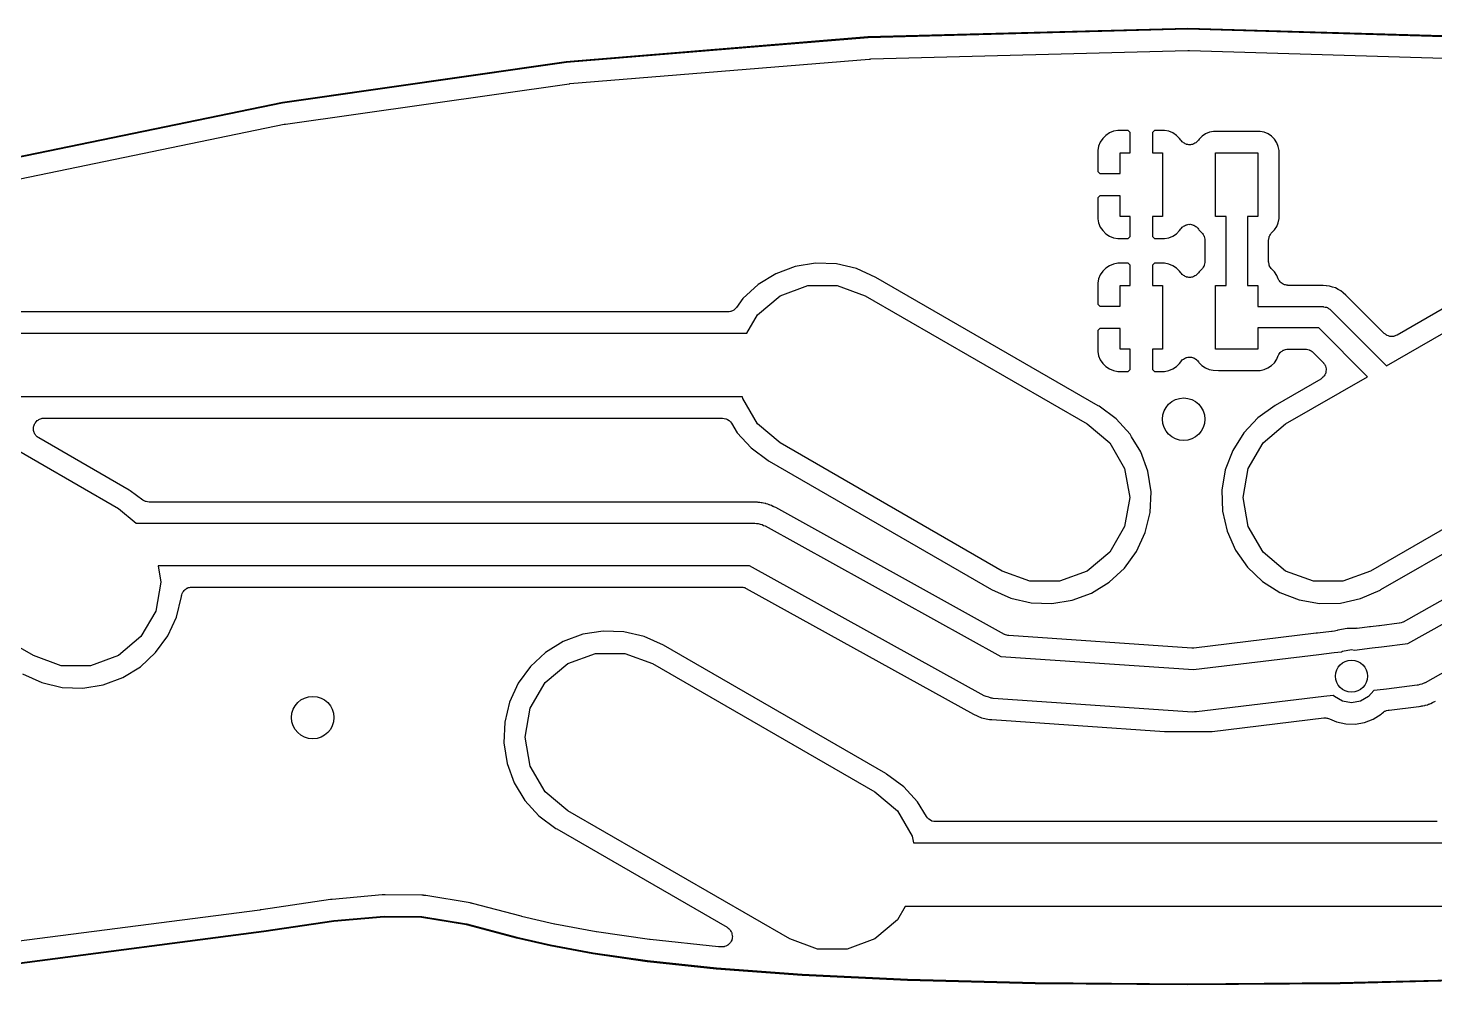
# Model space of a CAD drawing. Extents: x 69.6 to 139.6, y -158 to -61.
# Drawn here: x 93.67 to 106.91, y -70.04 to -61.03 of the extents above; entities that cross this region are included whole.
import ezdxf

# ---------------------------------------------------------------- set-up
doc = ezdxf.new("R2010")
doc.units = 0
doc.header["$MEASUREMENT"] = 0
doc.layers.add('BLACK', color=7, linetype='CONTINUOUS')

msp = doc.modelspace()

# ---------------------------------------------------------------- linework, layer by layer
at = {"layer": 'Black'}
for p, q in [((101.577, -61.1072), (104.588, -61.027)), ((104.588, -61.037), (101.578, -61.1172)), ((104.588, -61.027), (104.588, -61.027)), ((104.588, -61.027), (104.588, -61.027)), ((104.588, -61.027), (107.898, -61.1242)), ((107.897, -61.1342), (104.588, -61.037)), ((98.7376, -61.3419), (101.577, -61.1072)), ((101.578, -61.1172), (98.7386, -61.3519)), ((101.577, -61.1072), (101.577, -61.1072)), ((101.577, -61.1072), (101.577, -61.1072)), ((98.7707, -61.5499), (101.589, -61.3182)), ((101.589, -61.3182), (101.59, -61.3181)), ((101.59, -61.3181), (101.594, -61.3178)), ((101.59, -61.3181), (101.59, -61.3181)), ((101.594, -61.3178), (101.597, -61.3181)), ((101.597, -61.3181), (101.598, -61.3181)), ((101.598, -61.3181), (101.605, -61.3165)), ((101.605, -61.3165), (104.589, -61.2384)), ((104.589, -61.2384), (104.589, -61.2383)), ((104.589, -61.2383), (104.59, -61.2384)), ((104.59, -61.2384), (104.594, -61.2383)), ((104.594, -61.2383), (104.597, -61.2387)), ((104.597, -61.2387), (104.605, -61.2376)), ((104.597, -61.2387), (104.597, -61.2387)), ((104.605, -61.2376), (107.892, -61.3352)), ((96.0647, -61.7228), (98.7373, -61.342)), ((98.7386, -61.3519), (96.0662, -61.7326)), ((98.7373, -61.342), (98.7375, -61.342)), ((98.7375, -61.342), (98.7376, -61.3419)), ((96.0947, -61.9306), (98.7648, -61.5506)), ((98.7648, -61.5506), (98.7678, -61.5507)), ((98.7678, -61.5507), (98.7707, -61.5499)), ((93.5537, -62.2411), (96.0644, -61.7228)), ((96.0662, -61.7326), (93.5559, -62.2509)), ((96.0644, -61.7228), (96.0645, -61.7228)), ((96.0645, -61.7228), (96.0647, -61.7228)), ((93.5966, -62.4467), (96.0798, -61.9324)), ((96.0798, -61.9324), (96.0874, -61.9322)), ((96.0874, -61.9322), (96.0907, -61.9311)), ((96.0907, -61.9311), (96.0947, -61.9306)), ((103.765, -62.0999), (103.749, -62.1379)), ((103.788, -62.0658), (103.765, -62.0999)), ((103.818, -62.0368), (103.788, -62.0658)), ((103.852, -62.014), (103.818, -62.0368)), ((103.89, -61.9983), (103.852, -62.014)), ((103.93, -61.9903), (103.89, -61.9983)), ((104.026, -61.9903), (103.93, -61.9903)), ((104.045, -62.0092), (104.026, -61.9903)), ((104.045, -62.2003), (104.045, -62.0092)), ((104.274, -61.9903), (104.255, -62.0092)), ((104.255, -62.0092), (104.255, -62.2003)), ((104.37, -61.9903), (104.274, -61.9903)), ((104.411, -61.9983), (104.37, -61.9903)), ((104.449, -62.014), (104.411, -61.9983)), ((104.483, -62.0367), (104.449, -62.014)), ((104.512, -62.0658), (104.483, -62.0367)), ((104.523, -62.0817), (104.512, -62.0658)), ((104.53, -62.0892), (104.523, -62.0817)), ((104.537, -62.0977), (104.53, -62.0892)), ((104.542, -62.1016), (104.537, -62.0977)), ((104.547, -62.1067), (104.542, -62.1016)), ((104.557, -62.1112), (104.547, -62.1067)), ((104.565, -62.1171), (104.557, -62.1112)), ((104.655, -62.1112), (104.647, -62.1171)), ((104.665, -62.1067), (104.655, -62.1112)), ((104.67, -62.1016), (104.665, -62.1067)), ((104.675, -62.0977), (104.67, -62.1016)), ((104.682, -62.0892), (104.675, -62.0977)), ((104.689, -62.0817), (104.682, -62.0892)), ((104.695, -62.0722), (104.689, -62.0817)), ((104.723, -62.0445), (104.695, -62.0722)), ((104.756, -62.0228), (104.723, -62.0445)), ((104.792, -62.0079), (104.756, -62.0228)), ((104.831, -62.0003), (104.792, -62.0079)), ((105.221, -62.0001), (104.831, -62.0003)), ((105.27, -62.0004), (105.221, -62.0001)), ((105.308, -62.0083), (105.27, -62.0004)), ((105.345, -62.0235), (105.308, -62.0083)), ((105.377, -62.0454), (105.345, -62.0235)), ((105.405, -62.0733), (105.377, -62.0454)), ((105.426, -62.1059), (105.405, -62.0733)), ((105.441, -62.1422), (105.426, -62.1059)), ((103.749, -62.1379), (103.741, -62.1782)), ((103.741, -62.1782), (103.741, -62.2288)), ((103.741, -62.2288), (103.741, -62.376)), ((103.951, -62.395), (103.951, -62.2003)), ((103.951, -62.2003), (104.045, -62.2003)), ((104.255, -62.2003), (104.35, -62.2003)), ((104.35, -62.2003), (104.35, -62.7997)), ((104.572, -62.1188), (104.565, -62.1171)), ((104.578, -62.1219), (104.572, -62.1188)), ((104.589, -62.123), (104.578, -62.1219)), ((104.599, -62.1255), (104.589, -62.123)), ((104.606, -62.1248), (104.599, -62.1255)), ((104.613, -62.1255), (104.606, -62.1248)), ((104.623, -62.123), (104.613, -62.1255)), ((104.634, -62.1219), (104.623, -62.123)), ((104.64, -62.1188), (104.634, -62.1219)), ((104.647, -62.1171), (104.64, -62.1188)), ((104.85, -62.7997), (104.85, -62.2003)), ((104.85, -62.2003), (105.249, -62.2003)), ((105.249, -62.2003), (105.249, -62.7997)), ((105.449, -62.1807), (105.441, -62.1422)), ((105.449, -62.772), (105.449, -62.1807)), ((103.741, -62.376), (103.76, -62.395)), ((103.76, -62.395), (103.951, -62.395)), ((103.76, -62.605), (103.741, -62.624)), ((103.741, -62.624), (103.741, -62.7711)), ((103.951, -62.605), (103.76, -62.605)), ((103.951, -62.7997), (103.951, -62.605)), ((103.741, -62.7711), (103.741, -62.8218)), ((105.449, -62.8207), (105.449, -62.772)), ((103.741, -62.8218), (103.749, -62.8621)), ((103.749, -62.8621), (103.765, -62.9001)), ((103.765, -62.9001), (103.788, -62.9342)), ((104.045, -62.7997), (103.951, -62.7997)), ((104.045, -62.9908), (104.045, -62.7997)), ((104.35, -62.7997), (104.255, -62.7997)), ((104.255, -62.7997), (104.255, -62.9908)), ((104.523, -62.9184), (104.531, -62.9106)), ((104.531, -62.9106), (104.537, -62.9019)), ((104.537, -62.9019), (104.543, -62.8982)), ((104.543, -62.8982), (104.547, -62.8934)), ((104.547, -62.8934), (104.557, -62.8887)), ((104.557, -62.8887), (104.566, -62.8827)), ((104.566, -62.8827), (104.572, -62.8811)), ((104.572, -62.8811), (104.578, -62.8782)), ((104.578, -62.8782), (104.589, -62.877)), ((104.589, -62.877), (104.6, -62.8745)), ((104.6, -62.8745), (104.606, -62.8752)), ((104.606, -62.8752), (104.613, -62.8745)), ((104.613, -62.8745), (104.623, -62.8772)), ((104.623, -62.8772), (104.634, -62.8784)), ((104.634, -62.8784), (104.64, -62.8813)), ((104.64, -62.8813), (104.647, -62.8829)), ((104.647, -62.8829), (104.656, -62.889)), ((104.656, -62.889), (104.665, -62.8938)), ((104.665, -62.8938), (104.67, -62.8986)), ((104.67, -62.8986), (104.675, -62.9024)), ((104.675, -62.9024), (104.682, -62.9111)), ((104.682, -62.9111), (104.689, -62.919)), ((104.95, -62.7997), (104.85, -62.7997)), ((104.95, -63.4503), (104.95, -62.7997)), ((105.249, -62.7997), (105.15, -62.7997)), ((105.15, -62.7997), (105.15, -63.4503)), ((105.404, -62.9278), (105.426, -62.8953)), ((105.426, -62.8953), (105.441, -62.8592)), ((105.441, -62.8592), (105.449, -62.8207)), ((103.788, -62.9342), (103.818, -62.9632)), ((103.818, -62.9632), (103.852, -62.986)), ((103.852, -62.986), (103.89, -63.0017)), ((103.89, -63.0017), (103.93, -63.0097)), ((103.93, -63.0097), (104.026, -63.0097)), ((104.026, -63.0097), (104.045, -62.9908)), ((104.255, -62.9908), (104.274, -63.0097)), ((104.274, -63.0097), (104.37, -63.0097)), ((104.37, -63.0097), (104.411, -63.0017)), ((104.411, -63.0017), (104.449, -62.986)), ((104.449, -62.986), (104.483, -62.9632)), ((104.483, -62.9632), (104.512, -62.9342)), ((104.512, -62.9342), (104.523, -62.9184)), ((104.689, -62.919), (104.694, -62.9267)), ((104.694, -62.9267), (104.721, -62.9534)), ((104.721, -62.9534), (104.723, -62.9569)), ((104.723, -62.9569), (104.727, -62.9596)), ((104.727, -62.9596), (104.733, -62.9711)), ((104.733, -62.9711), (104.741, -62.9819)), ((104.741, -62.9819), (104.742, -62.986)), ((104.742, -62.986), (104.744, -62.9897)), ((104.744, -62.9897), (104.746, -63.0027)), ((104.746, -63.0027), (104.75, -63.0155)), ((104.75, -63.0155), (104.749, -63.0197)), ((104.749, -63.0197), (104.75, -63.0239)), ((104.75, -63.0239), (104.75, -63.2263)), ((105.35, -63.0138), (105.354, -63.0014)), ((105.351, -63.0184), (105.35, -63.0138)), ((105.35, -63.0229), (105.351, -63.0184)), ((105.35, -63.2269), (105.35, -63.0229)), ((105.354, -63.0014), (105.356, -62.9887)), ((105.356, -62.9887), (105.358, -62.9847)), ((105.358, -62.9847), (105.36, -62.9803)), ((105.36, -62.9803), (105.367, -62.9698)), ((105.367, -62.9698), (105.373, -62.9586)), ((105.373, -62.9586), (105.377, -62.9557)), ((105.377, -62.9557), (105.38, -62.9519)), ((105.38, -62.9519), (105.404, -62.9278)), ((100.892, -63.2717), (100.709, -63.3397)), ((101.085, -63.2405), (100.892, -63.2717)), ((101.28, -63.2473), (101.085, -63.2405)), ((101.469, -63.2919), (101.28, -63.2473)), ((101.652, -63.3745), (101.469, -63.2919)), ((103.818, -63.2868), (103.788, -63.3158)), ((103.852, -63.264), (103.818, -63.2868)), ((103.89, -63.2483), (103.852, -63.264)), ((103.93, -63.2403), (103.89, -63.2483)), ((104.026, -63.2403), (103.93, -63.2403)), ((104.045, -63.2592), (104.026, -63.2403)), ((104.045, -63.4503), (104.045, -63.2592)), ((104.274, -63.2403), (104.255, -63.2592)), ((104.255, -63.2592), (104.255, -63.4503)), ((104.37, -63.2403), (104.274, -63.2403)), ((104.411, -63.2483), (104.37, -63.2403)), ((104.449, -63.264), (104.411, -63.2483)), ((104.483, -63.2867), (104.449, -63.264)), ((104.512, -63.3158), (104.483, -63.2867)), ((104.72, -63.2972), (104.695, -63.3222)), ((104.723, -63.2935), (104.72, -63.2972)), ((104.727, -63.2905), (104.723, -63.2935)), ((104.733, -63.2794), (104.727, -63.2905)), ((104.74, -63.2688), (104.733, -63.2794)), ((104.742, -63.2644), (104.74, -63.2688)), ((104.744, -63.2605), (104.742, -63.2644)), ((104.746, -63.2478), (104.744, -63.2605)), ((104.75, -63.2353), (104.746, -63.2478)), ((104.75, -63.2263), (104.749, -63.2308)), ((104.749, -63.2308), (104.75, -63.2353)), ((105.351, -63.2311), (105.35, -63.2269)), ((105.35, -63.2353), (105.351, -63.2311)), ((105.354, -63.2481), (105.35, -63.2353)), ((105.356, -63.2612), (105.354, -63.2481)), ((105.358, -63.2648), (105.356, -63.2612)), ((105.359, -63.2689), (105.358, -63.2648)), ((105.367, -63.2798), (105.359, -63.2689)), ((105.373, -63.2912), (105.367, -63.2798)), ((105.377, -63.2939), (105.373, -63.2912)), ((105.379, -63.2974), (105.377, -63.2939)), ((105.405, -63.3233), (105.379, -63.2974)), ((100.709, -63.3397), (100.543, -63.4419)), ((103.745, -64.583), (101.652, -63.3745)), ((103.749, -63.3879), (103.741, -63.4282)), ((103.741, -63.4282), (103.741, -63.4788)), ((103.765, -63.3499), (103.749, -63.3879)), ((103.788, -63.3158), (103.765, -63.3499)), ((104.523, -63.3317), (104.512, -63.3158)), ((104.53, -63.3392), (104.523, -63.3317)), ((104.537, -63.3477), (104.53, -63.3392)), ((104.542, -63.3516), (104.537, -63.3477)), ((104.547, -63.3567), (104.542, -63.3516)), ((104.557, -63.3612), (104.547, -63.3567)), ((104.565, -63.3671), (104.557, -63.3612)), ((104.572, -63.3688), (104.565, -63.3671)), ((104.578, -63.3719), (104.572, -63.3688)), ((104.589, -63.373), (104.578, -63.3719)), ((104.599, -63.3755), (104.589, -63.373)), ((104.606, -63.3748), (104.599, -63.3755)), ((104.613, -63.3755), (104.606, -63.3748)), ((104.623, -63.373), (104.613, -63.3755)), ((104.634, -63.3719), (104.623, -63.373)), ((104.64, -63.3688), (104.634, -63.3719)), ((104.647, -63.3671), (104.64, -63.3688)), ((104.655, -63.3612), (104.647, -63.3671)), ((104.665, -63.3567), (104.655, -63.3612)), ((104.67, -63.3516), (104.665, -63.3567)), ((104.675, -63.3477), (104.67, -63.3516)), ((104.682, -63.3392), (104.675, -63.3477)), ((104.689, -63.3317), (104.682, -63.3392)), ((104.695, -63.3222), (104.689, -63.3317)), ((105.426, -63.3559), (105.405, -63.3233)), ((105.44, -63.3881), (105.426, -63.3559)), ((105.443, -63.3937), (105.44, -63.3881)), ((105.446, -63.4), (105.443, -63.3937)), ((105.452, -63.4083), (105.446, -63.4)), ((105.458, -63.4174), (105.452, -63.4083)), ((105.464, -63.4215), (105.458, -63.4174)), ((105.468, -63.4266), (105.464, -63.4215)), ((105.477, -63.432), (105.468, -63.4266)), ((105.486, -63.4386), (105.477, -63.432)), ((105.492, -63.4406), (105.486, -63.4386)), ((105.498, -63.444), (105.492, -63.4406)), ((107.504, -63.3723), (106.559, -63.918)), ((100.543, -63.4419), (100.4, -63.5745)), ((100.538, -63.7256), (100.75, -63.547)), ((100.75, -63.547), (101.011, -63.452)), ((101.011, -63.452), (101.289, -63.452)), ((101.289, -63.452), (101.55, -63.547)), ((101.55, -63.547), (103.642, -64.7546)), ((103.741, -63.4788), (103.741, -63.626)), ((103.951, -63.645), (103.951, -63.4503)), ((103.951, -63.4503), (104.045, -63.4503)), ((104.255, -63.4503), (104.35, -63.4503)), ((104.35, -63.4503), (104.35, -64.0497)), ((104.85, -64.0497), (104.85, -63.4503)), ((104.85, -63.4503), (104.95, -63.4503)), ((105.15, -63.4503), (105.249, -63.4503)), ((105.249, -63.4503), (105.249, -63.65)), ((105.509, -63.4458), (105.498, -63.444)), ((105.519, -63.4491), (105.509, -63.4458)), ((105.526, -63.4488), (105.519, -63.4491)), ((105.532, -63.45), (105.526, -63.4488)), ((105.862, -63.45), (105.532, -63.45)), ((105.893, -63.4535), (105.862, -63.45)), ((105.894, -63.4535), (105.893, -63.4535)), ((105.894, -63.4536), (105.894, -63.4535)), ((105.923, -63.4565), (105.894, -63.4536)), ((105.95, -63.4652), (105.923, -63.4565)), ((105.951, -63.4653), (105.95, -63.4652)), ((105.951, -63.4656), (105.951, -63.4653)), ((105.979, -63.4739), (105.951, -63.4656)), ((106.004, -63.4878), (105.979, -63.4739)), ((106.004, -63.4879), (106.004, -63.4878)), ((106.005, -63.4883), (106.004, -63.4879)), ((106.03, -63.5018), (106.005, -63.4883)), ((106.052, -63.5203), (106.03, -63.5018)), ((106.052, -63.5205), (106.052, -63.5203)), ((106.053, -63.521), (106.052, -63.5205)), ((106.078, -63.5413), (106.053, -63.521)), ((106.438, -63.9021), (106.078, -63.5413)), ((106.46, -64.2062), (107.602, -63.547)), ((100.258, -63.7), (92.4049, -63.7)), ((100.27, -63.6979), (100.258, -63.7)), ((100.282, -63.697), (100.27, -63.6979)), ((100.287, -63.6949), (100.282, -63.697)), ((100.292, -63.694), (100.287, -63.6949)), ((100.302, -63.6879), (100.292, -63.694)), ((100.314, -63.6829), (100.302, -63.6879)), ((100.317, -63.6792), (100.314, -63.6829)), ((100.322, -63.6766), (100.317, -63.6792)), ((100.33, -63.6673), (100.322, -63.6766)), ((100.339, -63.6588), (100.33, -63.6673)), ((100.4, -63.5745), (100.339, -63.6588)), ((103.741, -63.626), (103.76, -63.645)), ((103.76, -63.645), (103.951, -63.645)), ((105.249, -63.65), (105.862, -63.65)), ((105.862, -63.65), (105.866, -63.6508)), ((105.866, -63.6508), (105.871, -63.6504)), ((105.871, -63.6504), (105.883, -63.6538)), ((105.883, -63.6538), (105.896, -63.656)), ((105.896, -63.656), (105.9, -63.6582)), ((105.9, -63.6582), (105.904, -63.6594)), ((105.904, -63.6594), (105.915, -63.6669)), ((105.915, -63.6669), (105.926, -63.6734)), ((105.926, -63.6734), (105.929, -63.6768)), ((105.929, -63.6768), (105.933, -63.6793)), ((105.933, -63.6793), (106.46, -64.2062)), ((100.437, -63.9), (100.538, -63.7256)), ((92.4, -63.9), (100.437, -63.9)), ((103.76, -63.855), (103.741, -63.874)), ((103.741, -63.874), (103.741, -64.0211)), ((103.951, -63.855), (103.76, -63.855)), ((103.951, -64.0497), (103.951, -63.855)), ((105.821, -63.85), (105.249, -63.85)), ((105.249, -63.85), (105.249, -64.0497)), ((106.281, -64.3098), (105.821, -63.85)), ((106.449, -63.9096), (106.438, -63.9021)), ((106.459, -63.918), (106.449, -63.9096)), ((106.463, -63.9195), (106.459, -63.918)), ((106.467, -63.922), (106.463, -63.9195)), ((106.479, -63.9254), (106.467, -63.922)), ((106.492, -63.9299), (106.479, -63.9254)), ((106.496, -63.9299), (106.492, -63.9299)), ((106.5, -63.931), (106.496, -63.9299)), ((106.513, -63.9299), (106.5, -63.931)), ((106.526, -63.9299), (106.513, -63.9299)), ((106.531, -63.9284), (106.526, -63.9299)), ((106.535, -63.928), (106.531, -63.9284)), ((106.547, -63.9225), (106.535, -63.928)), ((106.559, -63.918), (106.547, -63.9225)), ((103.741, -64.0211), (103.741, -64.0718)), ((103.741, -64.0718), (103.749, -64.1121)), ((104.045, -64.0497), (103.951, -64.0497)), ((104.045, -64.2408), (104.045, -64.0497)), ((104.35, -64.0497), (104.255, -64.0497)), ((104.255, -64.0497), (104.255, -64.2408)), ((105.249, -64.0497), (104.85, -64.0497)), ((105.443, -64.1059), (105.446, -64.1)), ((105.446, -64.1), (105.453, -64.0914)), ((105.453, -64.0914), (105.459, -64.0821)), ((105.459, -64.0821), (105.464, -64.0782)), ((105.464, -64.0782), (105.468, -64.0734)), ((105.468, -64.0734), (105.478, -64.0678)), ((105.478, -64.0678), (105.487, -64.0611)), ((105.487, -64.0611), (105.493, -64.0592)), ((105.493, -64.0592), (105.498, -64.056)), ((105.498, -64.056), (105.509, -64.0541)), ((105.509, -64.0541), (105.52, -64.0508)), ((105.52, -64.0508), (105.526, -64.0511)), ((105.526, -64.0511), (105.532, -64.05)), ((105.532, -64.05), (105.696, -64.05)), ((105.696, -64.05), (105.701, -64.0508)), ((105.701, -64.0508), (105.705, -64.0504)), ((105.705, -64.0504), (105.718, -64.0538)), ((105.718, -64.0538), (105.731, -64.056)), ((105.731, -64.056), (105.734, -64.0582)), ((105.734, -64.0582), (105.739, -64.0594)), ((105.739, -64.0594), (105.749, -64.0669)), ((105.749, -64.0669), (105.761, -64.0734)), ((105.761, -64.0734), (105.763, -64.0768)), ((105.763, -64.0768), (105.767, -64.0793)), ((105.767, -64.0793), (105.863, -64.1748)), ((103.749, -64.1121), (103.765, -64.1501)), ((103.765, -64.1501), (103.788, -64.1842)), ((103.788, -64.1842), (103.818, -64.2132)), ((103.818, -64.2132), (103.852, -64.236)), ((103.852, -64.236), (103.89, -64.2517)), ((104.411, -64.2517), (104.449, -64.236)), ((104.449, -64.236), (104.483, -64.2132)), ((104.483, -64.2132), (104.512, -64.1842)), ((104.512, -64.1842), (104.523, -64.1684)), ((104.523, -64.1684), (104.531, -64.1606)), ((104.531, -64.1606), (104.537, -64.1519)), ((104.537, -64.1519), (104.543, -64.1482)), ((104.543, -64.1482), (104.547, -64.1434)), ((104.547, -64.1434), (104.557, -64.1387)), ((104.557, -64.1387), (104.566, -64.1327)), ((104.566, -64.1327), (104.572, -64.1311)), ((104.572, -64.1311), (104.578, -64.1282)), ((104.578, -64.1282), (104.589, -64.127)), ((104.589, -64.127), (104.6, -64.1245)), ((104.6, -64.1245), (104.606, -64.1252)), ((104.606, -64.1252), (104.613, -64.1245)), ((104.613, -64.1245), (104.623, -64.1272)), ((104.623, -64.1272), (104.634, -64.1284)), ((104.634, -64.1284), (104.64, -64.1313)), ((104.64, -64.1313), (104.647, -64.1329)), ((104.647, -64.1329), (104.656, -64.139)), ((104.656, -64.139), (104.665, -64.1438)), ((104.665, -64.1438), (104.67, -64.1486)), ((104.67, -64.1486), (104.675, -64.1524)), ((104.675, -64.1524), (104.682, -64.1611)), ((104.682, -64.1611), (104.689, -64.169)), ((104.689, -64.169), (104.694, -64.1767)), ((104.694, -64.1767), (104.722, -64.2046)), ((104.722, -64.2046), (104.755, -64.2265)), ((104.755, -64.2265), (104.791, -64.2417)), ((105.307, -64.2421), (105.343, -64.2272)), ((105.343, -64.2272), (105.376, -64.2055)), ((105.376, -64.2055), (105.404, -64.1778)), ((105.404, -64.1778), (105.426, -64.1453)), ((105.426, -64.1453), (105.44, -64.1112)), ((105.44, -64.1112), (105.443, -64.1059)), ((105.863, -64.1748), (105.865, -64.1784)), ((105.865, -64.1784), (105.868, -64.1812)), ((105.868, -64.1812), (105.875, -64.1925)), ((105.875, -64.1925), (105.882, -64.2032)), ((105.882, -64.2032), (105.884, -64.2075)), ((105.884, -64.2075), (105.886, -64.2113)), ((105.886, -64.2113), (105.888, -64.2242)), ((105.888, -64.2242), (105.891, -64.2368)), ((103.89, -64.2517), (103.93, -64.2597)), ((103.93, -64.2597), (104.026, -64.2597)), ((104.026, -64.2597), (104.045, -64.2408)), ((104.255, -64.2408), (104.274, -64.2597)), ((104.274, -64.2597), (104.37, -64.2597)), ((104.37, -64.2597), (104.411, -64.2517)), ((104.791, -64.2417), (104.829, -64.2496)), ((104.829, -64.2496), (104.878, -64.2499)), ((104.878, -64.2499), (105.269, -64.2497)), ((105.269, -64.2497), (105.307, -64.2421)), ((105.842, -64.3321), (105.411, -64.5807)), ((105.51, -64.7546), (106.281, -64.3098)), ((105.845, -64.3293), (105.842, -64.3321)), ((105.849, -64.3274), (105.845, -64.3293)), ((105.858, -64.3182), (105.849, -64.3274)), ((105.868, -64.3098), (105.858, -64.3182)), ((105.871, -64.306), (105.868, -64.3098)), ((105.874, -64.3029), (105.871, -64.306)), ((105.879, -64.291), (105.874, -64.3029)), ((105.886, -64.2797), (105.879, -64.291)), ((105.887, -64.2754), (105.886, -64.2797)), ((105.888, -64.2714), (105.887, -64.2754)), ((105.89, -64.2584), (105.888, -64.2714)), ((105.892, -64.2455), (105.89, -64.2584)), ((105.891, -64.2368), (105.891, -64.2412)), ((105.891, -64.2412), (105.892, -64.2455)), ((100.396, -64.5), (92.435, -64.5)), ((100.399, -64.5134), (100.396, -64.5)), ((100.538, -64.754), (100.399, -64.5134)), ((103.753, -64.5879), (103.745, -64.583)), ((103.914, -64.7064), (103.753, -64.5879)), ((105.411, -64.5807), (105.249, -64.6971)), ((93.7251, -64.7744), (93.7267, -64.7658)), ((93.7267, -64.7658), (93.731, -64.7582)), ((93.731, -64.7582), (93.734, -64.75)), ((93.734, -64.75), (93.7396, -64.7433)), ((93.7396, -64.7433), (93.744, -64.7357)), ((93.744, -64.7357), (93.7507, -64.7301)), ((93.7507, -64.7301), (93.7563, -64.7234)), ((93.7563, -64.7234), (93.7639, -64.719)), ((93.7639, -64.719), (93.7706, -64.7134)), ((93.7706, -64.7134), (93.7788, -64.7104)), ((93.7788, -64.7104), (93.7864, -64.706)), ((93.7864, -64.706), (93.795, -64.7045)), ((93.795, -64.7045), (93.8033, -64.7015)), ((93.8033, -64.7015), (93.812, -64.7015)), ((93.812, -64.7015), (93.8206, -64.7)), ((93.8206, -64.7), (100.208, -64.7)), ((100.208, -64.7), (100.224, -64.7028)), ((100.224, -64.7028), (100.24, -64.7053)), ((100.24, -64.7053), (100.241, -64.7058)), ((100.241, -64.7058), (100.242, -64.706)), ((100.242, -64.706), (100.256, -64.7142)), ((100.256, -64.7142), (100.27, -64.7221)), ((100.27, -64.7221), (100.271, -64.7229)), ((100.271, -64.7229), (100.272, -64.7234)), ((100.272, -64.7234), (100.283, -64.7359)), ((100.283, -64.7359), (100.293, -64.7482)), ((100.293, -64.7482), (100.347, -64.8368)), ((100.75, -64.9326), (100.538, -64.754)), ((103.642, -64.7546), (103.855, -64.9332)), ((104.045, -64.8505), (103.914, -64.7064)), ((105.249, -64.6971), (105.115, -64.8393)), ((105.297, -64.9332), (105.51, -64.7546)), ((93.2978, -64.8446), (94.5202, -65.5503)), ((93.7206, -64.8), (93.7221, -64.7914)), ((93.7221, -64.8086), (93.7206, -64.8)), ((93.7221, -64.7826), (93.7251, -64.7744)), ((93.7221, -64.7914), (93.7221, -64.7826)), ((93.7221, -64.8174), (93.7221, -64.8086)), ((93.7251, -64.8256), (93.7221, -64.8174)), ((93.7267, -64.8342), (93.7251, -64.8256)), ((93.731, -64.8418), (93.7267, -64.8342)), ((93.734, -64.85), (93.731, -64.8418)), ((93.7396, -64.8567), (93.734, -64.85)), ((93.744, -64.8643), (93.7396, -64.8567)), ((93.7507, -64.8699), (93.744, -64.8643)), ((93.7563, -64.8766), (93.7507, -64.8699)), ((93.7639, -64.881), (93.7563, -64.8766)), ((93.7706, -64.8866), (93.7639, -64.881)), ((94.6225, -65.3784), (93.7706, -64.8866)), ((100.347, -64.8368), (100.479, -64.9809)), ((104.06, -64.8744), (104.045, -64.8505)), ((104.045, -64.8505), (104.045, -64.8505)), ((104.146, -65.0173), (104.06, -64.8744)), ((104.06, -64.8744), (104.06, -64.8744)), ((104.06, -64.8744), (104.06, -64.8744)), ((105.115, -64.8393), (105.012, -65.0048)), ((100.479, -64.9809), (100.639, -65.0993)), ((102.842, -66.1403), (100.75, -64.9326)), ((103.855, -64.9332), (103.994, -65.1738)), ((104.213, -65.2006), (104.146, -65.0173)), ((105.012, -65.0048), (104.942, -65.1871)), ((105.158, -65.1738), (105.297, -64.9332)), ((108.402, -64.9326), (106.31, -66.1403)), ((100.639, -65.0993), (100.648, -65.1042)), ((100.648, -65.1042), (102.741, -66.3128)), ((106.407, -66.315), (108.5, -65.1065)), ((103.994, -65.1738), (104.042, -65.4474)), ((104.243, -65.3934), (104.213, -65.2006)), ((104.942, -65.1871), (104.91, -65.3795)), ((105.11, -65.4474), (105.158, -65.1738)), ((109.054, -65.2518), (106.616, -66.62)), ((94.6309, -65.3834), (94.6225, -65.3784)), ((94.7494, -65.4708), (94.6309, -65.3834)), ((104.235, -65.5883), (104.243, -65.3934)), ((104.91, -65.3795), (104.915, -65.5745)), ((106.662, -66.8237), (109.152, -65.4256)), ((94.5202, -65.5503), (94.687, -65.6903)), ((94.7622, -65.4771), (94.7494, -65.4708)), ((94.7746, -65.4842), (94.7622, -65.4771)), ((94.7777, -65.4848), (94.7746, -65.4842)), ((94.7805, -65.4862), (94.7777, -65.4848)), ((94.7947, -65.4878), (94.7805, -65.4862)), ((94.8088, -65.4903), (94.7947, -65.4878)), ((100.512, -65.4903), (94.8088, -65.4903)), ((100.513, -65.4903), (100.512, -65.4903)), ((100.533, -65.4925), (100.513, -65.4903)), ((100.538, -65.4922), (100.533, -65.4925)), ((100.543, -65.4931), (100.538, -65.4922)), ((100.558, -65.4934), (100.543, -65.4931)), ((100.572, -65.4963), (100.558, -65.4934)), ((100.577, -65.4965), (100.572, -65.4963)), ((100.582, -65.4979), (100.577, -65.4965)), ((100.595, -65.4995), (100.582, -65.4979)), ((100.61, -65.5042), (100.595, -65.4995)), ((100.615, -65.5048), (100.61, -65.5042)), ((100.619, -65.5066), (100.615, -65.5048)), ((100.634, -65.5099), (100.619, -65.5066)), ((100.647, -65.5153), (100.634, -65.5099)), ((100.652, -65.5165), (100.647, -65.5153)), ((100.656, -65.5189), (100.652, -65.5165)), ((100.67, -65.523), (100.656, -65.5189)), ((100.683, -65.5305), (100.67, -65.523)), ((100.688, -65.5321), (100.683, -65.5305)), ((100.692, -65.5347), (100.688, -65.5321)), ((100.71, -65.5428), (100.692, -65.5347)), ((102.863, -66.7359), (100.71, -65.5428)), ((104.042, -65.4474), (103.994, -65.7211)), ((105.158, -65.7211), (105.11, -65.4474)), ((94.687, -65.6903), (100.512, -65.6903)), ((100.512, -65.6903), (100.528, -65.693)), ((100.528, -65.693), (100.543, -65.6927)), ((100.543, -65.6927), (100.562, -65.699)), ((104.189, -65.7779), (104.235, -65.5883)), ((104.915, -65.5745), (104.959, -65.7647)), ((100.562, -65.699), (100.581, -65.7023)), ((100.581, -65.7023), (100.594, -65.7102)), ((100.594, -65.7102), (100.609, -65.7153)), ((100.609, -65.7153), (102.828, -66.9435)), ((103.994, -65.7211), (103.855, -65.9617)), ((104.107, -65.955), (104.189, -65.7779)), ((104.959, -65.7647), (105.038, -65.9429)), ((105.297, -65.9617), (105.158, -65.7211)), ((109.302, -65.8), (106.823, -67.1919)), ((103.992, -66.1128), (104.107, -65.955)), ((105.038, -65.9429), (105.15, -66.1023)), ((100.461, -66.0903), (94.8932, -66.0903)), ((94.8932, -66.0903), (94.9202, -66.2431)), ((102.673, -67.315), (100.461, -66.0903)), ((103.855, -65.9617), (103.642, -66.1403)), ((105.51, -66.1403), (105.297, -65.9617)), ((103.103, -66.2353), (102.842, -66.1403)), ((103.642, -66.1403), (103.381, -66.2353)), ((103.849, -66.2453), (103.992, -66.1128)), ((105.15, -66.1023), (105.292, -66.2368)), ((105.771, -66.2353), (105.51, -66.1403)), ((106.31, -66.1403), (106.049, -66.2353)), ((93.7202, -66.9359), (92.4978, -66.2302)), ((94.9202, -66.2431), (94.8719, -66.5167)), ((95.1176, -66.3627), (95.1199, -66.3522)), ((95.1199, -66.3522), (95.1235, -66.3465)), ((95.1235, -66.3465), (95.1258, -66.3403)), ((95.1258, -66.3403), (95.1327, -66.332)), ((95.1327, -66.332), (95.1385, -66.3228)), ((95.1385, -66.3228), (95.1438, -66.3188)), ((95.1438, -66.3188), (95.1481, -66.3137)), ((95.1481, -66.3137), (95.1575, -66.3082)), ((95.1575, -66.3082), (95.166, -66.3016)), ((95.166, -66.3016), (95.1724, -66.2996)), ((95.1724, -66.2996), (95.1782, -66.2963)), ((95.1782, -66.2963), (95.1888, -66.2944)), ((95.1888, -66.2944), (95.1992, -66.2911)), ((95.1992, -66.2911), (95.2058, -66.2914)), ((95.2058, -66.2914), (95.2124, -66.2903)), ((95.2124, -66.2903), (100.383, -66.2903)), ((100.383, -66.2903), (100.391, -66.2916)), ((100.391, -66.2916), (100.399, -66.2915)), ((100.399, -66.2915), (100.408, -66.2946)), ((100.408, -66.2946), (100.417, -66.2963)), ((100.417, -66.2963), (100.424, -66.3002)), ((100.424, -66.3002), (100.431, -66.3028)), ((100.431, -66.3028), (102.571, -67.4888)), ((102.741, -66.3128), (102.923, -66.3954)), ((103.381, -66.2353), (103.103, -66.2353)), ((103.5, -66.4156), (103.683, -66.3476)), ((103.683, -66.3476), (103.849, -66.2453)), ((105.292, -66.2368), (105.456, -66.3414)), ((105.456, -66.3414), (105.638, -66.4119)), ((106.049, -66.2353), (105.771, -66.2353)), ((106.216, -66.3998), (106.399, -66.3199)), ((106.399, -66.3199), (106.407, -66.315)), ((95.0667, -66.5733), (95.1139, -66.3782)), ((95.1139, -66.3729), (95.1176, -66.3627)), ((95.1139, -66.3782), (95.1139, -66.3729)), ((102.923, -66.3954), (103.113, -66.4399)), ((103.113, -66.4399), (103.308, -66.4467)), ((103.308, -66.4467), (103.5, -66.4156)), ((105.638, -66.4119), (105.83, -66.4458)), ((105.83, -66.4458), (106.025, -66.4417)), ((106.025, -66.4417), (106.216, -66.3998)), ((94.8719, -66.5167), (94.733, -66.7574)), ((94.9849, -66.7504), (95.0667, -66.5733)), ((106.616, -66.62), (106.614, -66.6207)), ((94.8702, -66.9082), (94.9849, -66.7504)), ((98.892, -66.7358), (98.7092, -66.8038)), ((99.0846, -66.7046), (98.892, -66.7358)), ((99.2795, -66.7114), (99.0846, -66.7046)), ((99.4694, -66.756), (99.2795, -66.7114)), ((102.867, -66.7374), (102.863, -66.7359)), ((102.871, -66.7399), (102.867, -66.7374)), ((102.884, -66.743), (102.871, -66.7399)), ((102.896, -66.7472), (102.884, -66.743)), ((102.9, -66.7472), (102.896, -66.7472)), ((102.905, -66.7482), (102.9, -66.7472)), ((104.627, -66.8656), (102.905, -66.7482)), ((105.798, -66.7257), (104.645, -66.8652)), ((105.805, -66.7249), (105.798, -66.7257)), ((105.806, -66.7246), (105.805, -66.7249)), ((105.81, -66.7248), (105.806, -66.7246)), ((105.941, -66.709), (105.81, -66.7248)), ((105.948, -66.7082), (105.941, -66.709)), ((105.949, -66.7082), (105.948, -66.7081)), ((105.948, -66.7081), (105.948, -66.7082)), ((105.97, -66.7056), (105.949, -66.7082)), ((105.983, -66.7017), (105.97, -66.7056)), ((105.995, -66.699), (105.983, -66.7017)), ((106.002, -66.6962), (105.995, -66.699)), ((106.089, -66.6797), (106.002, -66.6962)), ((106.172, -66.6803), (106.089, -66.6797)), ((106.179, -66.6792), (106.172, -66.6803)), ((106.185, -66.6795), (106.179, -66.6792)), ((106.301, -66.6655), (106.185, -66.6795)), ((106.307, -66.6648), (106.301, -66.6655)), ((106.308, -66.6646), (106.307, -66.6648)), ((106.309, -66.6647), (106.308, -66.6646)), ((106.387, -66.6553), (106.309, -66.6647)), ((106.393, -66.6546), (106.387, -66.6553)), ((106.394, -66.6545), (106.393, -66.6545)), ((106.393, -66.6545), (106.393, -66.6546)), ((106.579, -66.6321), (106.394, -66.6545)), ((106.581, -66.6315), (106.579, -66.6321)), ((106.583, -66.6315), (106.581, -66.6315)), ((106.598, -66.6265), (106.583, -66.6315)), ((106.612, -66.622), (106.598, -66.6265)), ((106.614, -66.6207), (106.612, -66.622)), ((94.733, -66.7574), (94.5202, -66.9359)), ((98.7092, -66.8038), (98.543, -66.906)), ((99.6516, -66.8386), (99.4694, -66.756)), ((101.745, -68.0471), (99.6516, -66.8386)), ((104.636, -66.8646), (104.627, -66.8656)), ((104.645, -66.8652), (104.636, -66.8646)), ((106.044, -66.8942), (106.13, -66.879)), ((106.13, -66.879), (106.159, -66.8842)), ((106.159, -66.8842), (106.325, -66.8642)), ((106.325, -66.8642), (106.412, -66.8538)), ((106.325, -66.8642), (106.325, -66.8642)), ((106.412, -66.8538), (106.662, -66.8237)), ((106.412, -66.8538), (106.412, -66.8538)), ((93.9813, -67.031), (93.7202, -66.9359)), ((94.5202, -66.9359), (94.2591, -67.031)), ((94.7271, -67.0408), (94.8702, -66.9082)), ((98.543, -66.906), (98.3999, -67.0386)), ((98.5375, -67.1897), (98.7503, -67.0111)), ((98.7503, -67.0111), (99.0114, -66.9161)), ((99.0114, -66.9161), (99.2893, -66.9161)), ((99.2893, -66.9161), (99.5503, -67.0111)), ((99.5503, -67.0111), (101.642, -68.2187)), ((102.828, -66.9435), (104.641, -67.0672)), ((104.641, -67.0672), (105.823, -66.9248)), ((105.823, -66.9248), (105.966, -66.9076)), ((105.823, -66.9248), (105.823, -66.9248)), ((105.966, -66.9076), (106.036, -66.8991)), ((105.966, -66.9076), (105.966, -66.9076)), ((106.036, -66.8991), (106.044, -66.8942)), ((93.6185, -67.1082), (93.8007, -67.1908)), ((94.2591, -67.031), (93.9813, -67.031)), ((94.3781, -67.211), (94.5609, -67.143)), ((94.5609, -67.143), (94.7271, -67.0408)), ((98.3999, -67.0386), (98.2852, -67.1964)), ((93.8007, -67.1908), (93.9906, -67.2354)), ((93.9906, -67.2354), (94.1855, -67.2422)), ((94.1855, -67.2422), (94.3781, -67.211)), ((98.2852, -67.1964), (98.2034, -67.3735)), ((98.3986, -67.4303), (98.5375, -67.1897)), ((106.339, -67.2655), (106.291, -67.3222)), ((106.373, -67.2614), (106.339, -67.2655)), ((106.459, -67.251), (106.373, -67.2614)), ((106.373, -67.2614), (106.373, -67.2614)), ((106.373, -67.2614), (106.373, -67.2614)), ((106.749, -67.2161), (106.459, -67.251)), ((106.753, -67.2148), (106.749, -67.2161)), ((106.757, -67.2149), (106.753, -67.2148)), ((106.775, -67.2087), (106.757, -67.2149)), ((106.793, -67.2054), (106.775, -67.2087)), ((106.804, -67.1994), (106.793, -67.2054)), ((106.815, -67.1959), (106.804, -67.1994)), ((106.819, -67.1933), (106.815, -67.1959)), ((106.823, -67.1919), (106.819, -67.1933)), ((98.2034, -67.3735), (98.1575, -67.5631)), ((102.682, -67.3179), (102.673, -67.315)), ((102.689, -67.3228), (102.682, -67.3179)), ((102.714, -67.3291), (102.689, -67.3228)), ((102.739, -67.3376), (102.714, -67.3291)), ((102.748, -67.3374), (102.739, -67.3376)), ((102.756, -67.3395), (102.748, -67.3374)), ((104.632, -67.4676), (102.756, -67.3395)), ((105.87, -67.3219), (104.67, -67.4666)), ((105.959, -67.3112), (105.87, -67.3219)), ((105.969, -67.3222), (105.959, -67.3112)), ((106.044, -67.3658), (105.969, -67.3222)), ((106.13, -67.381), (106.044, -67.3658)), ((106.216, -67.3658), (106.13, -67.381)), ((106.291, -67.3222), (106.216, -67.3658)), ((106.768, -67.415), (106.781, -67.4123)), ((106.781, -67.4123), (106.787, -67.412)), ((106.787, -67.412), (106.792, -67.4104)), ((106.792, -67.4104), (106.803, -67.4094)), ((106.803, -67.4094), (106.819, -67.4045)), ((106.819, -67.4045), (106.823, -67.404)), ((106.823, -67.404), (106.827, -67.4024)), ((106.827, -67.4024), (106.846, -67.3985)), ((106.846, -67.3985), (106.856, -67.394)), ((106.856, -67.394), (106.862, -67.3925)), ((106.862, -67.3925), (106.867, -67.3898)), ((106.867, -67.3898), (106.877, -67.3869)), ((106.877, -67.3869), (106.892, -67.379)), ((106.892, -67.379), (106.896, -67.3776)), ((106.896, -67.3776), (106.9, -67.3751)), ((106.9, -67.3751), (106.92, -67.3668)), ((98.3503, -67.7039), (98.3986, -67.4303)), ((102.571, -67.4888), (102.647, -67.5217)), ((102.647, -67.5217), (102.723, -67.5382)), ((102.723, -67.5382), (102.731, -67.5384)), ((102.731, -67.5384), (102.734, -67.5389)), ((102.734, -67.5389), (102.737, -67.5386)), ((102.737, -67.5386), (102.743, -67.5391)), ((102.743, -67.5391), (104.37, -67.65)), ((104.651, -67.4656), (104.632, -67.4676)), ((104.67, -67.4666), (104.651, -67.4656)), ((104.819, -67.65), (105.87, -67.5228)), ((105.87, -67.5228), (105.88, -67.5233)), ((105.88, -67.5233), (105.889, -67.5222)), ((105.889, -67.5222), (105.897, -67.5242)), ((105.897, -67.5242), (105.905, -67.5246)), ((105.905, -67.5246), (105.913, -67.5282)), ((105.913, -67.5282), (105.922, -67.5304)), ((105.922, -67.5304), (105.99, -67.5601)), ((106.252, -67.5655), (106.334, -67.5336)), ((106.334, -67.5336), (106.408, -67.4863)), ((106.408, -67.4863), (106.418, -67.4774)), ((106.418, -67.4774), (106.43, -67.4693)), ((106.43, -67.4693), (106.442, -67.4606)), ((106.442, -67.4606), (106.444, -67.4598)), ((106.444, -67.4598), (106.447, -67.4581)), ((106.447, -67.4581), (106.461, -67.4547)), ((106.461, -67.4547), (106.475, -67.4505)), ((106.475, -67.4505), (106.477, -67.4502)), ((106.477, -67.4502), (106.478, -67.4501)), ((106.477, -67.4502), (106.477, -67.4502)), ((106.478, -67.4501), (106.484, -67.4495)), ((106.484, -67.4495), (106.765, -67.4154)), ((106.765, -67.4154), (106.766, -67.4155)), ((106.766, -67.4155), (106.767, -67.4151)), ((106.767, -67.4151), (106.768, -67.415)), ((98.1575, -67.5631), (98.1494, -67.758)), ((104.37, -67.65), (104.819, -67.65)), ((105.99, -67.5601), (106.076, -67.579)), ((106.076, -67.579), (106.165, -67.5808)), ((106.165, -67.5808), (106.252, -67.5655)), ((98.1494, -67.758), (98.1792, -67.9507)), ((98.3986, -67.9775), (98.3503, -67.7039)), ((98.1792, -67.9507), (98.2459, -68.134)), ((98.5375, -68.2181), (98.3986, -67.9775)), ((101.753, -68.052), (101.745, -68.0471)), ((101.914, -68.1705), (101.753, -68.052)), ((98.2459, -68.134), (98.347, -68.3009)), ((102.045, -68.3146), (101.914, -68.1705)), ((98.347, -68.3009), (98.4785, -68.445)), ((98.7503, -68.3967), (98.5375, -68.2181)), ((101.642, -68.2187), (101.855, -68.3973)), ((102.129, -68.4518), (102.045, -68.3146)), ((98.4785, -68.445), (98.6392, -68.5634)), ((100.842, -69.6044), (98.7503, -68.3967)), ((101.855, -68.3973), (101.994, -68.6379)), ((102.139, -68.4641), (102.129, -68.4518)), ((102.15, -68.4766), (102.139, -68.4641)), ((98.6392, -68.5634), (98.6476, -68.5683)), ((98.6476, -68.5683), (100.251, -69.494)), ((102.151, -68.4771), (102.15, -68.4766)), ((102.151, -68.4779), (102.151, -68.4771)), ((102.166, -68.4858), (102.151, -68.4779)), ((102.18, -68.494), (102.166, -68.4858)), ((102.181, -68.4942), (102.18, -68.494)), ((102.182, -68.4947), (102.181, -68.4942)), ((102.198, -68.4972), (102.182, -68.4947)), ((102.214, -68.5), (102.198, -68.4972)), ((106.937, -68.5), (102.214, -68.5)), ((101.994, -68.6379), (102.005, -68.7)), ((102.005, -68.7), (107.147, -68.7)), ((96.5163, -69.2338), (95.8644, -69.33)), ((96.5187, -69.2337), (96.5163, -69.2338)), ((96.5261, -69.2321), (96.5187, -69.2337)), ((96.5272, -69.2321), (96.5261, -69.2321)), ((96.5297, -69.2323), (96.5272, -69.2321)), ((96.5327, -69.232), (96.5297, -69.2323)), ((96.5337, -69.232), (96.5327, -69.232)), ((96.5345, -69.2319), (96.5337, -69.232)), ((97.004, -69.19), (96.5345, -69.2319)), ((97.0098, -69.1901), (97.004, -69.19)), ((97.0153, -69.1892), (97.0098, -69.1901)), ((97.0209, -69.1897), (97.0153, -69.1892)), ((97.0305, -69.1889), (97.0209, -69.1897)), ((97.3759, -69.1919), (97.0305, -69.1889)), ((97.3905, -69.1937), (97.3759, -69.1919)), ((97.3931, -69.1935), (97.3905, -69.1937)), ((97.3957, -69.1941), (97.3931, -69.1935)), ((97.4143, -69.1954), (97.3957, -69.1941)), ((97.8307, -69.2651), (97.4143, -69.1954)), ((97.8383, -69.2673), (97.8307, -69.2651)), ((97.8441, -69.2679), (97.8383, -69.2673)), ((97.8497, -69.2698), (97.8441, -69.2679)), ((95.851, -69.3327), (93.5622, -69.63)), ((95.8565, -69.331), (95.851, -69.3327)), ((95.8595, -69.3308), (95.8565, -69.331)), ((95.8596, -69.3308), (95.8595, -69.3308)), ((95.8595, -69.3308), (95.8595, -69.3308)), ((95.8623, -69.3306), (95.8596, -69.3308)), ((95.8644, -69.33), (95.8623, -69.3306)), ((96.5474, -69.4315), (97.0234, -69.3888)), ((97.024, -69.3988), (96.5485, -69.4415)), ((97.0234, -69.3888), (97.0236, -69.3889)), ((97.0236, -69.3889), (97.0239, -69.3888)), ((97.0239, -69.3888), (97.3757, -69.3918)), ((97.3752, -69.4018), (97.024, -69.3988)), ((97.3757, -69.3918), (97.3761, -69.3919)), ((97.3761, -69.3919), (97.3765, -69.3919)), ((97.3765, -69.3919), (97.7992, -69.4628)), ((97.8555, -69.2707), (97.8497, -69.2698)), ((98.3118, -69.3913), (97.8555, -69.2707)), ((98.3147, -69.3915), (98.3118, -69.3913)), ((98.3163, -69.3922), (98.3147, -69.3915)), ((98.6265, -69.4639), (98.3163, -69.3922)), ((101.927, -69.3), (101.855, -69.4258)), ((107.225, -69.3), (101.927, -69.3)), ((93.5879, -69.8283), (95.8888, -69.5286)), ((95.8888, -69.5286), (96.5472, -69.4315)), ((96.5485, -69.4415), (95.8902, -69.5385)), ((96.5472, -69.4315), (96.5473, -69.4315)), ((96.5473, -69.4315), (96.5474, -69.4315)), ((97.7973, -69.4726), (97.3752, -69.4018)), ((98.269, -69.5968), (97.7973, -69.4726)), ((97.7992, -69.4628), (97.7994, -69.4628)), ((97.7994, -69.4628), (97.7997, -69.4629)), ((97.7997, -69.4629), (98.2714, -69.5871)), ((98.6286, -69.464), (98.6265, -69.4639)), ((98.6306, -69.4647), (98.6286, -69.464)), ((99.0189, -69.5374), (98.6306, -69.4647)), ((100.251, -69.494), (100.26, -69.5019)), ((100.26, -69.5019), (100.271, -69.5089)), ((100.271, -69.5089), (100.273, -69.513)), ((100.273, -69.513), (100.277, -69.5163)), ((100.277, -69.5163), (100.284, -69.527)), ((100.284, -69.527), (100.291, -69.537)), ((101.855, -69.4258), (101.642, -69.6044)), ((95.8901, -69.5385), (93.5893, -69.8382)), ((95.8902, -69.5385), (95.8901, -69.5385)), ((95.8902, -69.5385), (95.8902, -69.5385)), ((98.2691, -69.5969), (98.269, -69.5968)), ((98.269, -69.5968), (98.269, -69.5968)), ((98.585, -69.6698), (98.2691, -69.5969)), ((98.2714, -69.5871), (98.5871, -69.66)), ((98.5871, -69.66), (98.989, -69.7352)), ((99.0211, -69.5374), (99.0189, -69.5374)), ((99.0231, -69.5381), (99.0211, -69.5374)), ((99.5216, -69.6099), (99.0231, -69.5381)), ((99.5235, -69.6098), (99.5216, -69.6099)), ((99.5254, -69.6104), (99.5235, -69.6098)), ((100.17, -69.6781), (99.5254, -69.6104)), ((100.255, -69.6639), (100.251, -69.6672)), ((100.259, -69.6617), (100.255, -69.6639)), ((100.268, -69.6528), (100.259, -69.6617)), ((100.277, -69.6448), (100.268, -69.6528)), ((100.28, -69.6404), (100.277, -69.6448)), ((100.284, -69.6368), (100.28, -69.6404)), ((100.289, -69.6255), (100.284, -69.6368)), ((100.295, -69.6148), (100.289, -69.6255)), ((100.291, -69.537), (100.292, -69.5419)), ((100.292, -69.5419), (100.295, -69.5464)), ((100.295, -69.5464), (100.297, -69.5585)), ((100.296, -69.6097), (100.295, -69.6148)), ((100.298, -69.6051), (100.296, -69.6097)), ((100.297, -69.5585), (100.3, -69.5705)), ((100.299, -69.5928), (100.298, -69.6051)), ((100.301, -69.5806), (100.299, -69.5928)), ((100.3, -69.5705), (100.3, -69.5755)), ((100.3, -69.5755), (100.301, -69.5806)), ((101.103, -69.6994), (100.842, -69.6044)), ((101.642, -69.6044), (101.381, -69.6994)), ((98.5851, -69.6698), (98.585, -69.6698)), ((98.5852, -69.6699), (98.5851, -69.6698)), ((98.9872, -69.7451), (98.5852, -69.6699)), ((98.9873, -69.7451), (98.9872, -69.7451)), ((98.9874, -69.7451), (98.9873, -69.7451)), ((99.5002, -69.8189), (98.9874, -69.7451)), ((98.989, -69.7352), (99.5016, -69.809)), ((100.174, -69.6786), (100.17, -69.6781)), ((100.176, -69.6785), (100.174, -69.6786)), ((100.179, -69.6793), (100.176, -69.6785)), ((100.193, -69.6803), (100.179, -69.6793)), ((100.206, -69.679), (100.193, -69.6803)), ((100.218, -69.679), (100.206, -69.679)), ((100.223, -69.6773), (100.218, -69.679)), ((100.228, -69.6768), (100.223, -69.6773)), ((100.239, -69.6714), (100.228, -69.6768)), ((100.251, -69.6672), (100.239, -69.6714)), ((101.381, -69.6994), (101.103, -69.6994)), ((99.5003, -69.8189), (99.5002, -69.8189)), ((99.5004, -69.8189), (99.5003, -69.8189)), ((100.149, -69.8876), (99.5004, -69.8189)), ((99.5016, -69.809), (100.15, -69.8776)), ((100.957, -69.9474), (100.149, -69.8876)), ((100.149, -69.8876), (100.149, -69.8876)), ((100.149, -69.8876), (100.149, -69.8876)), ((100.15, -69.8776), (100.958, -69.9374)), ((101.95, -69.9947), (100.957, -69.9474)), ((100.957, -69.9474), (100.957, -69.9474)), ((100.957, -69.9474), (100.957, -69.9474)), ((100.958, -69.9374), (101.95, -69.9847)), ((101.95, -69.9847), (103.152, -70.0158)), ((103.152, -70.0258), (101.95, -69.9947)), ((101.95, -69.9947), (101.95, -69.9947)), ((101.95, -69.9947), (101.95, -69.9947)), ((103.152, -70.0158), (104.588, -70.027)), ((104.588, -70.037), (103.152, -70.0258)), ((103.152, -70.0258), (103.152, -70.0258)), ((103.152, -70.0258), (103.152, -70.0258)), ((104.588, -70.027), (106.024, -70.0158)), ((106.024, -70.0258), (104.588, -70.037)), ((104.588, -70.037), (104.588, -70.037)), ((104.588, -70.037), (104.588, -70.037)), ((106.024, -70.0158), (107.226, -69.9847)), ((107.226, -69.9947), (106.024, -70.0258)), ((106.024, -70.0258), (106.024, -70.0258)), ((106.024, -70.0258), (106.024, -70.0258))]:
    msp.add_line(p, q, dxfattribs=at)
for centre, radius in [((104.55, -64.71), 0.2), ((106.13, -67.13), 0.15), ((96.35, -67.52), 0.2)]:
    msp.add_circle(centre, radius, dxfattribs=at)

doc.saveas('drawing.dxf')
